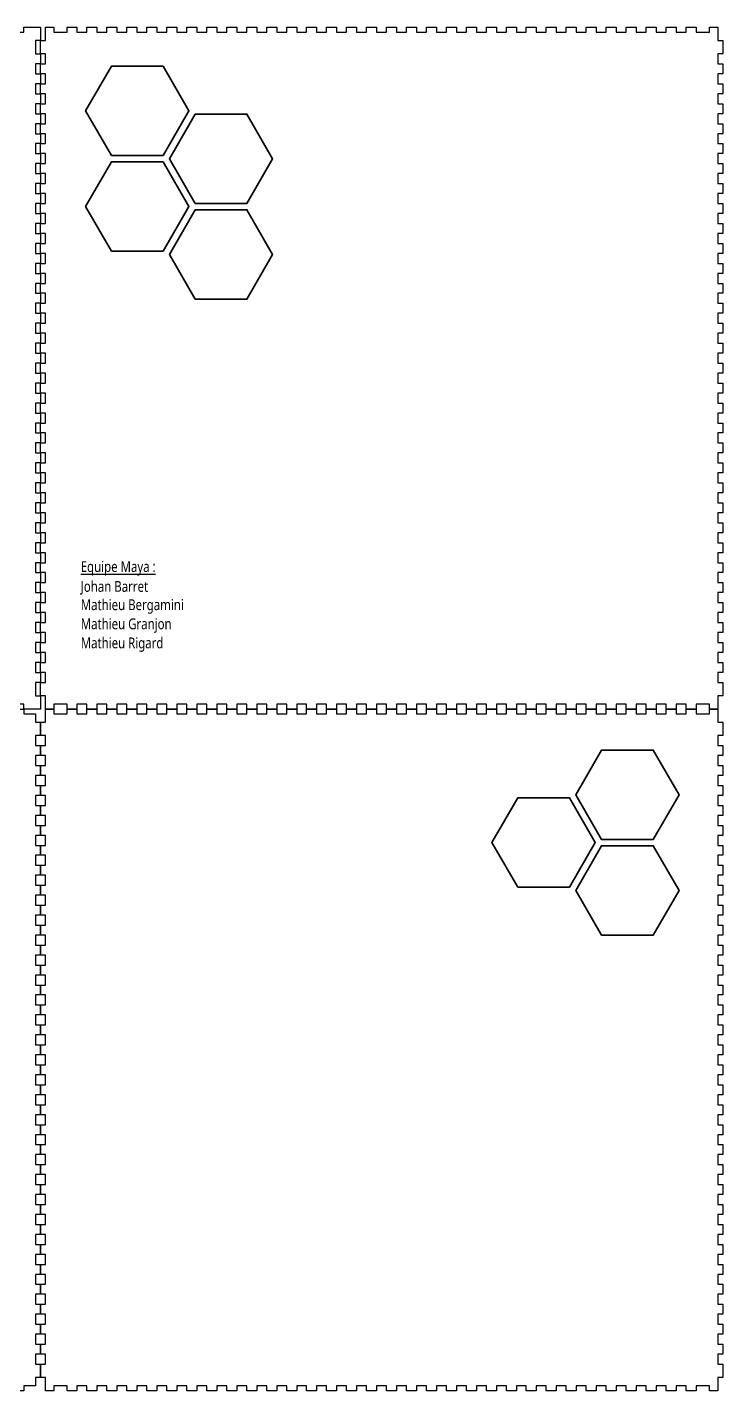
# Model space of a CAD drawing. Header units: inches. Extents: x -215 to 815, y -290 to 530.
# Drawn here: x 397 to 815, y -290 to 530 of the extents above; entities that cross this region are included whole.
import ezdxf

# ---------------------------------------------------------------- set-up
doc = ezdxf.new("R2010")
doc.units = ezdxf.units.IN
doc.header["$MEASUREMENT"] = 0
doc.layers.add('Calque 1', color=7, linetype='Continuous')

# ---------------------------------------------------------------- blocks, each defined once
blk = doc.blocks.new('block 3')
at = {"layer": 'Calque 1', "color": 7, "lineweight": 30, "true_color": 0xffffff}
blk.add_lwpolyline([(95.04, 530.12), (105.04, 530.12), (105.04, 527.12), (115.04, 527.12), (115.04, 530.12), (121.04, 530.12), (121.04, 527.12), (127.04, 527.12), (127.04, 530.12), (133.04, 530.12), (133.04, 527.12), (139.04, 527.12), (139.04, 530.12), (145.04, 530.12), (145.04, 527.12), (151.04, 527.12), (151.04, 530.12), (157.04, 530.12), (157.04, 527.12), (163.04, 527.12), (163.04, 530.12), (169.04, 530.12), (169.04, 527.12), (175.04, 527.12), (175.04, 530.12), (181.04, 530.12), (181.04, 527.12), (187.04, 527.12), (187.04, 530.12), (193.04, 530.12), (193.04, 527.12), (199.04, 527.12), (199.04, 530.12), (205.04, 530.12), (205.04, 527.12), (211.04, 527.12), (211.04, 530.12), (217.04, 530.12), (217.04, 527.12), (223.04, 527.12), (223.04, 530.12), (229.04, 530.12), (229.04, 527.12), (235.04, 527.12), (235.04, 530.12), (241.04, 530.12), (241.04, 527.12), (247.04, 527.12), (247.04, 530.12), (253.04, 530.12), (253.04, 527.12), (259.04, 527.12), (259.04, 530.12), (265.04, 530.12), (265.04, 527.12), (271.04, 527.12), (271.04, 530.12), (277.04, 530.12), (277.04, 527.12), (283.04, 527.12), (283.04, 530.12), (289.04, 530.12), (289.04, 527.12), (295.04, 527.12), (295.04, 530.12), (301.04, 530.12), (301.04, 527.12), (307.04, 527.12), (307.04, 530.12), (313.04, 530.12), (313.04, 527.12), (319.04, 527.12), (319.04, 530.12), (325.04, 530.12), (325.04, 527.12), (331.04, 527.12), (331.04, 530.12), (337.04, 530.12), (337.04, 527.12), (343.04, 527.12), (343.04, 530.12), (349.04, 530.12), (349.04, 527.12), (355.04, 527.12), (355.04, 530.12), (361.04, 530.12), (361.04, 527.12), (367.04, 527.12), (367.04, 530.12), (373.04, 530.12), (373.04, 527.12), (379.04, 527.12), (379.04, 530.12), (385.04, 530.12), (385.04, 527.12), (395.04, 527.12), (395.04, 530.12), (405.04, 530.12), (405.04, 522.12), (402.04, 522.12), (402.04, 514.12), (405.04, 514.12), (405.04, 508.12), (402.04, 508.12), (402.04, 502.12), (405.04, 502.12), (405.04, 496.12), (402.04, 496.12), (402.04, 490.12), (405.04, 490.12), (405.04, 484.12), (402.04, 484.12), (402.04, 478.12), (405.04, 478.12), (405.04, 472.12), (402.04, 472.12), (402.04, 466.12), (405.04, 466.12), (405.04, 460.12), (402.04, 460.12), (402.04, 454.12), (405.04, 454.12), (405.04, 448.12), (402.04, 448.12), (402.04, 442.12), (405.04, 442.12), (405.04, 436.12), (402.04, 436.12), (402.04, 430.12), (405.04, 430.12), (405.04, 424.12), (402.04, 424.12), (402.04, 418.12), (405.04, 418.12), (405.04, 412.12), (402.04, 412.12), (402.04, 406.12), (405.04, 406.12), (405.04, 400.12), (402.04, 400.12), (402.04, 394.12), (405.04, 394.12), (405.04, 388.12), (402.04, 388.12), (402.04, 382.12), (405.04, 382.12), (405.04, 376.12), (402.04, 376.12), (402.04, 370.12), (405.04, 370.12), (405.04, 364.12), (402.04, 364.12), (402.04, 358.12), (405.04, 358.12), (405.04, 352.12), (402.04, 352.12), (402.04, 346.12), (405.04, 346.12), (405.04, 340.12), (402.04, 340.12), (402.04, 334.12), (405.04, 334.12), (405.04, 328.12), (402.04, 328.12), (402.04, 322.12), (405.04, 322.12), (405.04, 316.12), (402.04, 316.12), (402.04, 310.12), (405.04, 310.12), (405.04, 304.12), (402.04, 304.12), (402.04, 298.12), (405.04, 298.12), (405.04, 292.12), (402.04, 292.12), (402.04, 286.12), (405.04, 286.12), (405.04, 280.12), (402.04, 280.12), (402.04, 274.12), (405.04, 274.12), (405.04, 268.12), (402.04, 268.12), (402.04, 262.12), (405.04, 262.12), (405.04, 256.12), (402.04, 256.12), (402.04, 250.12), (405.04, 250.12), (405.04, 244.12), (402.04, 244.12), (402.04, 238.12), (405.04, 238.12), (405.04, 232.12), (402.04, 232.12), (402.04, 226.12), (405.04, 226.12), (405.04, 220.12), (402.04, 220.12), (402.04, 214.12), (405.04, 214.12), (405.04, 208.12), (402.04, 208.12), (402.04, 202.12), (405.04, 202.12), (405.04, 196.12), (402.04, 196.12), (402.04, 190.12), (405.04, 190.12), (405.04, 184.12), (402.04, 184.12), (402.04, 178.12), (405.04, 178.12), (405.04, 172.12), (402.04, 172.12), (402.04, 166.12), (405.04, 166.12), (405.04, 160.12), (402.04, 160.12), (402.04, 154.12), (405.04, 154.12), (405.04, 148.12), (402.04, 148.12), (402.04, 142.12), (405.04, 142.12), (405.04, 136.12), (402.04, 136.12), (402.04, 128.12), (405.04, 128.12), (405.04, 120.12), (395.04, 120.12), (395.04, 123.12), (385.04, 123.12), (385.04, 120.12), (379.04, 120.12), (379.04, 123.12), (373.04, 123.12), (373.04, 120.12), (367.04, 120.12), (367.04, 123.12), (361.04, 123.12), (361.04, 120.12), (355.04, 120.12), (355.04, 123.12), (349.04, 123.12), (349.04, 120.12), (343.04, 120.12), (343.04, 123.12), (337.04, 123.12), (337.04, 120.12), (331.04, 120.12), (331.04, 123.12), (325.04, 123.12), (325.04, 120.12), (319.04, 120.12), (319.04, 123.12), (313.04, 123.12), (313.04, 120.12), (307.04, 120.12), (307.04, 123.12), (301.04, 123.12), (301.04, 120.12), (295.04, 120.12), (295.04, 123.12), (289.04, 123.12), (289.04, 120.12), (283.04, 120.12), (283.04, 123.12), (277.04, 123.12), (277.04, 120.12), (271.04, 120.12), (271.04, 123.12), (265.04, 123.12), (265.04, 120.12), (259.04, 120.12), (259.04, 123.12), (253.04, 123.12), (253.04, 120.12), (247.04, 120.12), (247.04, 123.12), (241.04, 123.12), (241.04, 120.12), (235.04, 120.12), (235.04, 123.12), (229.04, 123.12), (229.04, 120.12), (223.04, 120.12), (223.04, 123.12), (217.04, 123.12), (217.04, 120.12), (211.04, 120.12), (211.04, 123.12), (205.04, 123.12), (205.04, 120.12), (199.04, 120.12), (199.04, 123.12), (193.04, 123.12), (193.04, 120.12), (187.04, 120.12), (187.04, 123.12), (181.04, 123.12), (181.04, 120.12), (175.04, 120.12), (175.04, 123.12), (169.04, 123.12), (169.04, 120.12), (163.04, 120.12), (163.04, 123.12), (157.04, 123.12), (157.04, 120.12), (151.04, 120.12), (151.04, 123.12), (145.04, 123.12), (145.04, 120.12), (139.04, 120.12), (139.04, 123.12), (133.04, 123.12), (133.04, 120.12), (127.04, 120.12), (127.04, 123.12), (121.04, 123.12), (121.04, 120.12), (115.04, 120.12), (115.04, 123.12), (105.04, 123.12), (105.04, 120.12), (95.04, 120.12), (95.04, 128.12), (98.04, 128.12), (98.04, 136.12), (95.04, 136.12), (95.04, 142.12), (98.04, 142.12), (98.04, 148.12), (95.04, 148.12), (95.04, 154.12), (98.04, 154.12), (98.04, 160.12), (95.04, 160.12), (95.04, 166.12), (98.04, 166.12), (98.04, 172.12), (95.04, 172.12), (95.04, 178.12), (98.04, 178.12), (98.04, 184.12), (95.04, 184.12), (95.04, 190.12), (98.04, 190.12), (98.04, 196.12), (95.04, 196.12), (95.04, 202.12), (98.04, 202.12), (98.04, 208.12), (95.04, 208.12), (95.04, 214.12), (98.04, 214.12), (98.04, 220.12), (95.04, 220.12), (95.04, 226.12), (98.04, 226.12), (98.04, 232.12), (95.04, 232.12), (95.04, 238.12), (98.04, 238.12), (98.04, 244.12), (95.04, 244.12), (95.04, 250.12), (98.04, 250.12), (98.04, 256.12), (95.04, 256.12), (95.04, 262.12), (98.04, 262.12), (98.04, 268.12), (95.04, 268.12), (95.04, 274.12), (98.04, 274.12), (98.04, 280.12), (95.04, 280.12), (95.04, 286.12), (98.04, 286.12), (98.04, 292.12), (95.04, 292.12), (95.04, 298.12), (98.04, 298.12), (98.04, 304.12), (95.04, 304.12), (95.04, 310.12), (98.04, 310.12), (98.04, 316.12), (95.04, 316.12), (95.04, 322.12), (98.04, 322.12), (98.04, 328.12), (95.04, 328.12), (95.04, 334.12), (98.04, 334.12), (98.04, 340.12), (95.04, 340.12), (95.04, 346.12), (98.04, 346.12), (98.04, 352.12), (95.04, 352.12), (95.04, 358.12), (98.04, 358.12), (98.04, 364.12), (95.04, 364.12), (95.04, 370.12), (98.04, 370.12), (98.04, 376.12), (95.04, 376.12), (95.04, 382.12), (98.04, 382.12), (98.04, 388.12), (95.04, 388.12), (95.04, 394.12), (98.04, 394.12), (98.04, 400.12), (95.04, 400.12), (95.04, 406.12), (98.04, 406.12), (98.04, 412.12), (95.04, 412.12), (95.04, 418.12), (98.04, 418.12), (98.04, 424.12), (95.04, 424.12), (95.04, 430.12), (98.04, 430.12), (98.04, 436.12), (95.04, 436.12), (95.04, 442.12), (98.04, 442.12), (98.04, 448.12), (95.04, 448.12), (95.04, 454.12), (98.04, 454.12), (98.04, 460.12), (95.04, 460.12), (95.04, 466.12), (98.04, 466.12), (98.04, 472.12), (95.04, 472.12), (95.04, 478.12), (98.04, 478.12), (98.04, 484.12), (95.04, 484.12), (95.04, 490.12), (98.04, 490.12), (98.04, 496.12), (95.04, 496.12), (95.04, 502.12), (98.04, 502.12), (98.04, 508.12), (95.04, 508.12), (95.04, 514.12), (98.04, 514.12), (98.04, 522.12), (95.04, 522.12), (95.04, 530.12)], dxfattribs=at)
blk = doc.blocks.new('block 4')
at = {"layer": 'Calque 1', "color": 7, "lineweight": 30, "true_color": 0xffffff}
blk.add_lwpolyline([(408.04, 530.12), (413.04, 530.12), (413.04, 527.12), (421.04, 527.12), (421.04, 530.12), (427.04, 530.12), (427.04, 527.12), (433.04, 527.12), (433.04, 530.12), (439.04, 530.12), (439.04, 527.12), (445.04, 527.12), (445.04, 530.12), (451.04, 530.12), (451.04, 527.12), (457.04, 527.12), (457.04, 530.12), (463.04, 530.12), (463.04, 527.12), (469.04, 527.12), (469.04, 530.12), (475.04, 530.12), (475.04, 527.12), (481.04, 527.12), (481.04, 530.12), (487.04, 530.12), (487.04, 527.12), (493.04, 527.12), (493.04, 530.12), (499.04, 530.12), (499.04, 527.12), (505.04, 527.12), (505.04, 530.12), (511.04, 530.12), (511.04, 527.12), (517.04, 527.12), (517.04, 530.12), (523.04, 530.12), (523.04, 527.12), (529.04, 527.12), (529.04, 530.12), (535.04, 530.12), (535.04, 527.12), (541.04, 527.12), (541.04, 530.12), (547.04, 530.12), (547.04, 527.12), (553.04, 527.12), (553.04, 530.12), (559.04, 530.12), (559.04, 527.12), (565.04, 527.12), (565.04, 530.12), (571.04, 530.12), (571.04, 527.12), (577.04, 527.12), (577.04, 530.12), (583.04, 530.12), (583.04, 527.12), (589.04, 527.12), (589.04, 530.12), (595.04, 530.12), (595.04, 527.12), (601.04, 527.12), (601.04, 530.12), (607.04, 530.12), (607.04, 527.12), (613.04, 527.12), (613.04, 530.12), (619.04, 530.12), (619.04, 527.12), (625.04, 527.12), (625.04, 530.12), (631.04, 530.12), (631.04, 527.12), (637.04, 527.12), (637.04, 530.12), (643.04, 530.12), (643.04, 527.12), (649.04, 527.12), (649.04, 530.12), (655.04, 530.12), (655.04, 527.12), (661.04, 527.12), (661.04, 530.12), (667.04, 530.12), (667.04, 527.12), (673.04, 527.12), (673.04, 530.12), (679.04, 530.12), (679.04, 527.12), (685.04, 527.12), (685.04, 530.12), (691.04, 530.12), (691.04, 527.12), (697.04, 527.12), (697.04, 530.12), (703.04, 530.12), (703.04, 527.12), (709.04, 527.12), (709.04, 530.12), (715.04, 530.12), (715.04, 527.12), (721.04, 527.12), (721.04, 530.12), (727.04, 530.12), (727.04, 527.12), (733.04, 527.12), (733.04, 530.12), (739.04, 530.12), (739.04, 527.12), (745.04, 527.12), (745.04, 530.12), (751.04, 530.12), (751.04, 527.12), (757.04, 527.12), (757.04, 530.12), (763.04, 530.12), (763.04, 527.12), (769.04, 527.12), (769.04, 530.12), (775.04, 530.12), (775.04, 527.12), (781.04, 527.12), (781.04, 530.12), (787.04, 530.12), (787.04, 527.12), (793.04, 527.12), (793.04, 530.12), (799.04, 530.12), (799.04, 527.12), (807.04, 527.12), (807.04, 530.12), (812.04, 530.12), (812.04, 522.12), (815.04, 522.12), (815.04, 514.12), (812.04, 514.12), (812.04, 508.12), (815.04, 508.12), (815.04, 502.12), (812.04, 502.12), (812.04, 496.12), (815.04, 496.12), (815.04, 490.12), (812.04, 490.12), (812.04, 484.12), (815.04, 484.12), (815.04, 478.12), (812.04, 478.12), (812.04, 472.12), (815.04, 472.12), (815.04, 466.12), (812.04, 466.12), (812.04, 460.12), (815.04, 460.12), (815.04, 454.12), (812.04, 454.12), (812.04, 448.12), (815.04, 448.12), (815.04, 442.12), (812.04, 442.12), (812.04, 436.12), (815.04, 436.12), (815.04, 430.12), (812.04, 430.12), (812.04, 424.12), (815.04, 424.12), (815.04, 418.12), (812.04, 418.12), (812.04, 412.12), (815.04, 412.12), (815.04, 406.12), (812.04, 406.12), (812.04, 400.12), (815.04, 400.12), (815.04, 394.12), (812.04, 394.12), (812.04, 388.12), (815.04, 388.12), (815.04, 382.12), (812.04, 382.12), (812.04, 376.12), (815.04, 376.12), (815.04, 370.12), (812.04, 370.12), (812.04, 364.12), (815.04, 364.12), (815.04, 358.12), (812.04, 358.12), (812.04, 352.12), (815.04, 352.12), (815.04, 346.12), (812.04, 346.12), (812.04, 340.12), (815.04, 340.12), (815.04, 334.12), (812.04, 334.12), (812.04, 328.12), (815.04, 328.12), (815.04, 322.12), (812.04, 322.12), (812.04, 316.12), (815.04, 316.12), (815.04, 310.12), (812.04, 310.12), (812.04, 304.12), (815.04, 304.12), (815.04, 298.12), (812.04, 298.12), (812.04, 292.12), (815.04, 292.12), (815.04, 286.12), (812.04, 286.12), (812.04, 280.12), (815.04, 280.12), (815.04, 274.12), (812.04, 274.12), (812.04, 268.12), (815.04, 268.12), (815.04, 262.12), (812.04, 262.12), (812.04, 256.12), (815.04, 256.12), (815.04, 250.12), (812.04, 250.12), (812.04, 244.12), (815.04, 244.12), (815.04, 238.12), (812.04, 238.12), (812.04, 232.12), (815.04, 232.12), (815.04, 226.12), (812.04, 226.12), (812.04, 220.12), (815.04, 220.12), (815.04, 214.12), (812.04, 214.12), (812.04, 208.12), (815.04, 208.12), (815.04, 202.12), (812.04, 202.12), (812.04, 196.12), (815.04, 196.12), (815.04, 190.12), (812.04, 190.12), (812.04, 184.12), (815.04, 184.12), (815.04, 178.12), (812.04, 178.12), (812.04, 172.12), (815.04, 172.12), (815.04, 166.12), (812.04, 166.12), (812.04, 160.12), (815.04, 160.12), (815.04, 154.12), (812.04, 154.12), (812.04, 148.12), (815.04, 148.12), (815.04, 142.12), (812.04, 142.12), (812.04, 136.12), (815.04, 136.12), (815.04, 128.12), (812.04, 128.12), (812.04, 120.12), (807.04, 120.12), (807.04, 123.12), (799.04, 123.12), (799.04, 120.12), (793.04, 120.12), (793.04, 123.12), (787.04, 123.12), (787.04, 120.12), (781.04, 120.12), (781.04, 123.12), (775.04, 123.12), (775.04, 120.12), (769.04, 120.12), (769.04, 123.12), (763.04, 123.12), (763.04, 120.12), (757.04, 120.12), (757.04, 123.12), (751.04, 123.12), (751.04, 120.12), (745.04, 120.12), (745.04, 123.12), (739.04, 123.12), (739.04, 120.12), (733.04, 120.12), (733.04, 123.12), (727.04, 123.12), (727.04, 120.12), (721.04, 120.12), (721.04, 123.12), (715.04, 123.12), (715.04, 120.12), (709.04, 120.12), (709.04, 123.12), (703.04, 123.12), (703.04, 120.12), (697.04, 120.12), (697.04, 123.12), (691.04, 123.12), (691.04, 120.12), (685.04, 120.12), (685.04, 123.12), (679.04, 123.12), (679.04, 120.12), (673.04, 120.12), (673.04, 123.12), (667.04, 123.12), (667.04, 120.12), (661.04, 120.12), (661.04, 123.12), (655.04, 123.12), (655.04, 120.12), (649.04, 120.12), (649.04, 123.12), (643.04, 123.12), (643.04, 120.12), (637.04, 120.12), (637.04, 123.12), (631.04, 123.12), (631.04, 120.12), (625.04, 120.12), (625.04, 123.12), (619.04, 123.12), (619.04, 120.12), (613.04, 120.12), (613.04, 123.12), (607.04, 123.12), (607.04, 120.12), (601.04, 120.12), (601.04, 123.12), (595.04, 123.12), (595.04, 120.12), (589.04, 120.12), (589.04, 123.12), (583.04, 123.12), (583.04, 120.12), (577.04, 120.12), (577.04, 123.12), (571.04, 123.12), (571.04, 120.12), (565.04, 120.12), (565.04, 123.12), (559.04, 123.12), (559.04, 120.12), (553.04, 120.12), (553.04, 123.12), (547.04, 123.12), (547.04, 120.12), (541.04, 120.12), (541.04, 123.12), (535.04, 123.12), (535.04, 120.12), (529.04, 120.12), (529.04, 123.12), (523.04, 123.12), (523.04, 120.12), (517.04, 120.12), (517.04, 123.12), (511.04, 123.12), (511.04, 120.12), (505.04, 120.12), (505.04, 123.12), (499.04, 123.12), (499.04, 120.12), (493.04, 120.12), (493.04, 123.12), (487.04, 123.12), (487.04, 120.12), (481.04, 120.12), (481.04, 123.12), (475.04, 123.12), (475.04, 120.12), (469.04, 120.12), (469.04, 123.12), (463.04, 123.12), (463.04, 120.12), (457.04, 120.12), (457.04, 123.12), (451.04, 123.12), (451.04, 120.12), (445.04, 120.12), (445.04, 123.12), (439.04, 123.12), (439.04, 120.12), (433.04, 120.12), (433.04, 123.12), (427.04, 123.12), (427.04, 120.12), (421.04, 120.12), (421.04, 123.12), (413.04, 123.12), (413.04, 120.12), (408.04, 120.12), (408.04, 128.12), (405.04, 128.12), (405.04, 136.12), (408.04, 136.12), (408.04, 142.12), (405.04, 142.12), (405.04, 148.12), (408.04, 148.12), (408.04, 154.12), (405.04, 154.12), (405.04, 160.12), (408.04, 160.12), (408.04, 166.12), (405.04, 166.12), (405.04, 172.12), (408.04, 172.12), (408.04, 178.12), (405.04, 178.12), (405.04, 184.12), (408.04, 184.12), (408.04, 190.12), (405.04, 190.12), (405.04, 196.12), (408.04, 196.12), (408.04, 202.12), (405.04, 202.12), (405.04, 208.12), (408.04, 208.12), (408.04, 214.12), (405.04, 214.12), (405.04, 220.12), (408.04, 220.12), (408.04, 226.12), (405.04, 226.12), (405.04, 232.12), (408.04, 232.12), (408.04, 238.12), (405.04, 238.12), (405.04, 244.12), (408.04, 244.12), (408.04, 250.12), (405.04, 250.12), (405.04, 256.12), (408.04, 256.12), (408.04, 262.12), (405.04, 262.12), (405.04, 268.12), (408.04, 268.12), (408.04, 274.12), (405.04, 274.12), (405.04, 280.12), (408.04, 280.12), (408.04, 286.12), (405.04, 286.12), (405.04, 292.12), (408.04, 292.12), (408.04, 298.12), (405.04, 298.12), (405.04, 304.12), (408.04, 304.12), (408.04, 310.12), (405.04, 310.12), (405.04, 316.12), (408.04, 316.12), (408.04, 322.12), (405.04, 322.12), (405.04, 328.12), (408.04, 328.12), (408.04, 334.12), (405.04, 334.12), (405.04, 340.12), (408.04, 340.12), (408.04, 346.12), (405.04, 346.12), (405.04, 352.12), (408.04, 352.12), (408.04, 358.12), (405.04, 358.12), (405.04, 364.12), (408.04, 364.12), (408.04, 370.12), (405.04, 370.12), (405.04, 376.12), (408.04, 376.12), (408.04, 382.12), (405.04, 382.12), (405.04, 388.12), (408.04, 388.12), (408.04, 394.12), (405.04, 394.12), (405.04, 400.12), (408.04, 400.12), (408.04, 406.12), (405.04, 406.12), (405.04, 412.12), (408.04, 412.12), (408.04, 418.12), (405.04, 418.12), (405.04, 424.12), (408.04, 424.12), (408.04, 430.12), (405.04, 430.12), (405.04, 436.12), (408.04, 436.12), (408.04, 442.12), (405.04, 442.12), (405.04, 448.12), (408.04, 448.12), (408.04, 454.12), (405.04, 454.12), (405.04, 460.12), (408.04, 460.12), (408.04, 466.12), (405.04, 466.12), (405.04, 472.12), (408.04, 472.12), (408.04, 478.12), (405.04, 478.12), (405.04, 484.12), (408.04, 484.12), (408.04, 490.12), (405.04, 490.12), (405.04, 496.12), (408.04, 496.12), (408.04, 502.12), (405.04, 502.12), (405.04, 508.12), (408.04, 508.12), (408.04, 514.12), (405.04, 514.12), (405.04, 522.12), (408.04, 522.12), (408.04, 530.12)], dxfattribs=at)
blk = doc.blocks.new('block 5')
at = {"layer": 'Calque 1', "color": 7, "lineweight": 30, "true_color": 0xffffff}
blk.add_lwpolyline([(408.04, 120.12), (413.04, 120.12), (413.04, 117.12), (421.04, 117.12), (421.04, 120.12), (427.04, 120.12), (427.04, 117.12), (433.04, 117.12), (433.04, 120.12), (439.04, 120.12), (439.04, 117.12), (445.04, 117.12), (445.04, 120.12), (451.04, 120.12), (451.04, 117.12), (457.04, 117.12), (457.04, 120.12), (463.04, 120.12), (463.04, 117.12), (469.04, 117.12), (469.04, 120.12), (475.04, 120.12), (475.04, 117.12), (481.04, 117.12), (481.04, 120.12), (487.04, 120.12), (487.04, 117.12), (493.04, 117.12), (493.04, 120.12), (499.04, 120.12), (499.04, 117.12), (505.04, 117.12), (505.04, 120.12), (511.04, 120.12), (511.04, 117.12), (517.04, 117.12), (517.04, 120.12), (523.04, 120.12), (523.04, 117.12), (529.04, 117.12), (529.04, 120.12), (535.04, 120.12), (535.04, 117.12), (541.04, 117.12), (541.04, 120.12), (547.04, 120.12), (547.04, 117.12), (553.04, 117.12), (553.04, 120.12), (559.04, 120.12), (559.04, 117.12), (565.04, 117.12), (565.04, 120.12), (571.04, 120.12), (571.04, 117.12), (577.04, 117.12), (577.04, 120.12), (583.04, 120.12), (583.04, 117.12), (589.04, 117.12), (589.04, 120.12), (595.04, 120.12), (595.04, 117.12), (601.04, 117.12), (601.04, 120.12), (607.04, 120.12), (607.04, 117.12), (613.04, 117.12), (613.04, 120.12), (619.04, 120.12), (619.04, 117.12), (625.04, 117.12), (625.04, 120.12), (631.04, 120.12), (631.04, 117.12), (637.04, 117.12), (637.04, 120.12), (643.04, 120.12), (643.04, 117.12), (649.04, 117.12), (649.04, 120.12), (655.04, 120.12), (655.04, 117.12), (661.04, 117.12), (661.04, 120.12), (667.04, 120.12), (667.04, 117.12), (673.04, 117.12), (673.04, 120.12), (679.04, 120.12), (679.04, 117.12), (685.04, 117.12), (685.04, 120.12), (691.04, 120.12), (691.04, 117.12), (697.04, 117.12), (697.04, 120.12), (703.04, 120.12), (703.04, 117.12), (709.04, 117.12), (709.04, 120.12), (715.04, 120.12), (715.04, 117.12), (721.04, 117.12), (721.04, 120.12), (727.04, 120.12), (727.04, 117.12), (733.04, 117.12), (733.04, 120.12), (739.04, 120.12), (739.04, 117.12), (745.04, 117.12), (745.04, 120.12), (751.04, 120.12), (751.04, 117.12), (757.04, 117.12), (757.04, 120.12), (763.04, 120.12), (763.04, 117.12), (769.04, 117.12), (769.04, 120.12), (775.04, 120.12), (775.04, 117.12), (781.04, 117.12), (781.04, 120.12), (787.04, 120.12), (787.04, 117.12), (793.04, 117.12), (793.04, 120.12), (799.04, 120.12), (799.04, 117.12), (807.04, 117.12), (807.04, 120.12), (812.04, 120.12), (812.04, 112.12), (815.04, 112.12), (815.04, 104.12), (812.04, 104.12), (812.04, 98.12), (815.04, 98.12), (815.04, 92.12), (812.04, 92.12), (812.04, 86.12), (815.04, 86.12), (815.04, 80.12), (812.04, 80.12), (812.04, 74.12), (815.04, 74.12), (815.04, 68.12), (812.04, 68.12), (812.04, 62.12), (815.04, 62.12), (815.04, 56.12), (812.04, 56.12), (812.04, 50.12), (815.04, 50.12), (815.04, 44.12), (812.04, 44.12), (812.04, 38.12), (815.04, 38.12), (815.04, 32.12), (812.04, 32.12), (812.04, 26.12), (815.04, 26.12), (815.04, 20.12), (812.04, 20.12), (812.04, 14.12), (815.04, 14.12), (815.04, 8.12), (812.04, 8.12), (812.04, 2.12), (815.04, 2.12), (815.04, -3.88), (812.04, -3.88), (812.04, -9.88), (815.04, -9.88), (815.04, -15.88), (812.04, -15.88), (812.04, -21.88), (815.04, -21.88), (815.04, -27.88), (812.04, -27.88), (812.04, -33.88), (815.04, -33.88), (815.04, -39.88), (812.04, -39.88), (812.04, -45.88), (815.04, -45.88), (815.04, -51.88), (812.04, -51.88), (812.04, -57.88), (815.04, -57.88), (815.04, -63.88), (812.04, -63.88), (812.04, -69.88), (815.04, -69.88), (815.04, -75.88), (812.04, -75.88), (812.04, -81.88), (815.04, -81.88), (815.04, -87.88), (812.04, -87.88), (812.04, -93.88), (815.04, -93.88), (815.04, -99.88), (812.04, -99.88), (812.04, -105.88), (815.04, -105.88), (815.04, -111.88), (812.04, -111.88), (812.04, -117.88), (815.04, -117.88), (815.04, -123.88), (812.04, -123.88), (812.04, -129.88), (815.04, -129.88), (815.04, -135.88), (812.04, -135.88), (812.04, -141.88), (815.04, -141.88), (815.04, -147.88), (812.04, -147.88), (812.04, -153.88), (815.04, -153.88), (815.04, -159.88), (812.04, -159.88), (812.04, -165.88), (815.04, -165.88), (815.04, -171.88), (812.04, -171.88), (812.04, -177.88), (815.04, -177.88), (815.04, -183.88), (812.04, -183.88), (812.04, -189.88), (815.04, -189.88), (815.04, -195.88), (812.04, -195.88), (812.04, -201.88), (815.04, -201.88), (815.04, -207.88), (812.04, -207.88), (812.04, -213.88), (815.04, -213.88), (815.04, -219.88), (812.04, -219.88), (812.04, -225.88), (815.04, -225.88), (815.04, -231.88), (812.04, -231.88), (812.04, -237.88), (815.04, -237.88), (815.04, -243.88), (812.04, -243.88), (812.04, -249.88), (815.04, -249.88), (815.04, -255.88), (812.04, -255.88), (812.04, -261.88), (815.04, -261.88), (815.04, -267.88), (812.04, -267.88), (812.04, -273.88), (815.04, -273.88), (815.04, -281.88), (812.04, -281.88), (812.04, -289.88), (807.04, -289.88), (807.04, -286.88), (799.04, -286.88), (799.04, -289.88), (793.04, -289.88), (793.04, -286.88), (787.04, -286.88), (787.04, -289.88), (781.04, -289.88), (781.04, -286.88), (775.04, -286.88), (775.04, -289.88), (769.04, -289.88), (769.04, -286.88), (763.04, -286.88), (763.04, -289.88), (757.04, -289.88), (757.04, -286.88), (751.04, -286.88), (751.04, -289.88), (745.04, -289.88), (745.04, -286.88), (739.04, -286.88), (739.04, -289.88), (733.04, -289.88), (733.04, -286.88), (727.04, -286.88), (727.04, -289.88), (721.04, -289.88), (721.04, -286.88), (715.04, -286.88), (715.04, -289.88), (709.04, -289.88), (709.04, -286.88), (703.04, -286.88), (703.04, -289.88), (697.04, -289.88), (697.04, -286.88), (691.04, -286.88), (691.04, -289.88), (685.04, -289.88), (685.04, -286.88), (679.04, -286.88), (679.04, -289.88), (673.04, -289.88), (673.04, -286.88), (667.04, -286.88), (667.04, -289.88), (661.04, -289.88), (661.04, -286.88), (655.04, -286.88), (655.04, -289.88), (649.04, -289.88), (649.04, -286.88), (643.04, -286.88), (643.04, -289.88), (637.04, -289.88), (637.04, -286.88), (631.04, -286.88), (631.04, -289.88), (625.04, -289.88), (625.04, -286.88), (619.04, -286.88), (619.04, -289.88), (613.04, -289.88), (613.04, -286.88), (607.04, -286.88), (607.04, -289.88), (601.04, -289.88), (601.04, -286.88), (595.04, -286.88), (595.04, -289.88), (589.04, -289.88), (589.04, -286.88), (583.04, -286.88), (583.04, -289.88), (577.04, -289.88), (577.04, -286.88), (571.04, -286.88), (571.04, -289.88), (565.04, -289.88), (565.04, -286.88), (559.04, -286.88), (559.04, -289.88), (553.04, -289.88), (553.04, -286.88), (547.04, -286.88), (547.04, -289.88), (541.04, -289.88), (541.04, -286.88), (535.04, -286.88), (535.04, -289.88), (529.04, -289.88), (529.04, -286.88), (523.04, -286.88), (523.04, -289.88), (517.04, -289.88), (517.04, -286.88), (511.04, -286.88), (511.04, -289.88), (505.04, -289.88), (505.04, -286.88), (499.04, -286.88), (499.04, -289.88), (493.04, -289.88), (493.04, -286.88), (487.04, -286.88), (487.04, -289.88), (481.04, -289.88), (481.04, -286.88), (475.04, -286.88), (475.04, -289.88), (469.04, -289.88), (469.04, -286.88), (463.04, -286.88), (463.04, -289.88), (457.04, -289.88), (457.04, -286.88), (451.04, -286.88), (451.04, -289.88), (445.04, -289.88), (445.04, -286.88), (439.04, -286.88), (439.04, -289.88), (433.04, -289.88), (433.04, -286.88), (427.04, -286.88), (427.04, -289.88), (421.04, -289.88), (421.04, -286.88), (413.04, -286.88), (413.04, -289.88), (408.04, -289.88), (408.04, -281.88), (405.04, -281.88), (405.04, -273.88), (408.04, -273.88), (408.04, -267.88), (405.04, -267.88), (405.04, -261.88), (408.04, -261.88), (408.04, -255.88), (405.04, -255.88), (405.04, -249.88), (408.04, -249.88), (408.04, -243.88), (405.04, -243.88), (405.04, -237.88), (408.04, -237.88), (408.04, -231.88), (405.04, -231.88), (405.04, -225.88), (408.04, -225.88), (408.04, -219.88), (405.04, -219.88), (405.04, -213.88), (408.04, -213.88), (408.04, -207.88), (405.04, -207.88), (405.04, -201.88), (408.04, -201.88), (408.04, -195.88), (405.04, -195.88), (405.04, -189.88), (408.04, -189.88), (408.04, -183.88), (405.04, -183.88), (405.04, -177.88), (408.04, -177.88), (408.04, -171.88), (405.04, -171.88), (405.04, -165.88), (408.04, -165.88), (408.04, -159.88), (405.04, -159.88), (405.04, -153.88), (408.04, -153.88), (408.04, -147.88), (405.04, -147.88), (405.04, -141.88), (408.04, -141.88), (408.04, -135.88), (405.04, -135.88), (405.04, -129.88), (408.04, -129.88), (408.04, -123.88), (405.04, -123.88), (405.04, -117.88), (408.04, -117.88), (408.04, -111.88), (405.04, -111.88), (405.04, -105.88), (408.04, -105.88), (408.04, -99.88), (405.04, -99.88), (405.04, -93.88), (408.04, -93.88), (408.04, -87.88), (405.04, -87.88), (405.04, -81.88), (408.04, -81.88), (408.04, -75.88), (405.04, -75.88), (405.04, -69.88), (408.04, -69.88), (408.04, -63.88), (405.04, -63.88), (405.04, -57.88), (408.04, -57.88), (408.04, -51.88), (405.04, -51.88), (405.04, -45.88), (408.04, -45.88), (408.04, -39.88), (405.04, -39.88), (405.04, -33.88), (408.04, -33.88), (408.04, -27.88), (405.04, -27.88), (405.04, -21.88), (408.04, -21.88), (408.04, -15.88), (405.04, -15.88), (405.04, -9.88), (408.04, -9.88), (408.04, -3.88), (405.04, -3.88), (405.04, 2.12), (408.04, 2.12), (408.04, 8.12), (405.04, 8.12), (405.04, 14.12), (408.04, 14.12), (408.04, 20.12), (405.04, 20.12), (405.04, 26.12), (408.04, 26.12), (408.04, 32.12), (405.04, 32.12), (405.04, 38.12), (408.04, 38.12), (408.04, 44.12), (405.04, 44.12), (405.04, 50.12), (408.04, 50.12), (408.04, 56.12), (405.04, 56.12), (405.04, 62.12), (408.04, 62.12), (408.04, 68.12), (405.04, 68.12), (405.04, 74.12), (408.04, 74.12), (408.04, 80.12), (405.04, 80.12), (405.04, 86.12), (408.04, 86.12), (408.04, 92.12), (405.04, 92.12), (405.04, 98.12), (408.04, 98.12), (408.04, 104.12), (405.04, 104.12), (405.04, 112.12), (408.04, 112.12), (408.04, 120.12)], dxfattribs=at)
blk = doc.blocks.new('block 7')
at = {"layer": 'Calque 1', "color": 7, "lineweight": 30, "true_color": 0xffffff}
blk.add_lwpolyline([(98.04, 117.12), (105.04, 117.12), (105.04, 120.12), (115.04, 120.12), (115.04, 117.12), (121.04, 117.12), (121.04, 120.12), (127.04, 120.12), (127.04, 117.12), (133.04, 117.12), (133.04, 120.12), (139.04, 120.12), (139.04, 117.12), (145.04, 117.12), (145.04, 120.12), (151.04, 120.12), (151.04, 117.12), (157.04, 117.12), (157.04, 120.12), (163.04, 120.12), (163.04, 117.12), (169.04, 117.12), (169.04, 120.12), (175.04, 120.12), (175.04, 117.12), (181.04, 117.12), (181.04, 120.12), (187.04, 120.12), (187.04, 117.12), (193.04, 117.12), (193.04, 120.12), (199.04, 120.12), (199.04, 117.12), (205.04, 117.12), (205.04, 120.12), (211.04, 120.12), (211.04, 117.12), (217.04, 117.12), (217.04, 120.12), (223.04, 120.12), (223.04, 117.12), (229.04, 117.12), (229.04, 120.12), (235.04, 120.12), (235.04, 117.12), (241.04, 117.12), (241.04, 120.12), (247.04, 120.12), (247.04, 117.12), (253.04, 117.12), (253.04, 120.12), (259.04, 120.12), (259.04, 117.12), (265.04, 117.12), (265.04, 120.12), (271.04, 120.12), (271.04, 117.12), (277.04, 117.12), (277.04, 120.12), (283.04, 120.12), (283.04, 117.12), (289.04, 117.12), (289.04, 120.12), (295.04, 120.12), (295.04, 117.12), (301.04, 117.12), (301.04, 120.12), (307.04, 120.12), (307.04, 117.12), (313.04, 117.12), (313.04, 120.12), (319.04, 120.12), (319.04, 117.12), (325.04, 117.12), (325.04, 120.12), (331.04, 120.12), (331.04, 117.12), (337.04, 117.12), (337.04, 120.12), (343.04, 120.12), (343.04, 117.12), (349.04, 117.12), (349.04, 120.12), (355.04, 120.12), (355.04, 117.12), (361.04, 117.12), (361.04, 120.12), (367.04, 120.12), (367.04, 117.12), (373.04, 117.12), (373.04, 120.12), (379.04, 120.12), (379.04, 117.12), (385.04, 117.12), (385.04, 120.12), (395.04, 120.12), (395.04, 117.12), (402.04, 117.12), (402.04, 112.12), (405.04, 112.12), (405.04, 104.12), (402.04, 104.12), (402.04, 98.12), (405.04, 98.12), (405.04, 92.12), (402.04, 92.12), (402.04, 86.12), (405.04, 86.12), (405.04, 80.12), (402.04, 80.12), (402.04, 74.12), (405.04, 74.12), (405.04, 68.12), (402.04, 68.12), (402.04, 62.12), (405.04, 62.12), (405.04, 56.12), (402.04, 56.12), (402.04, 50.12), (405.04, 50.12), (405.04, 44.12), (402.04, 44.12), (402.04, 38.12), (405.04, 38.12), (405.04, 32.12), (402.04, 32.12), (402.04, 26.12), (405.04, 26.12), (405.04, 20.12), (402.04, 20.12), (402.04, 14.12), (405.04, 14.12), (405.04, 8.12), (402.04, 8.12), (402.04, 2.12), (405.04, 2.12), (405.04, -3.88), (402.04, -3.88), (402.04, -9.88), (405.04, -9.88), (405.04, -15.88), (402.04, -15.88), (402.04, -21.88), (405.04, -21.88), (405.04, -27.88), (402.04, -27.88), (402.04, -33.88), (405.04, -33.88), (405.04, -39.88), (402.04, -39.88), (402.04, -45.88), (405.04, -45.88), (405.04, -51.88), (402.04, -51.88), (402.04, -57.88), (405.04, -57.88), (405.04, -63.88), (402.04, -63.88), (402.04, -69.88), (405.04, -69.88), (405.04, -75.88), (402.04, -75.88), (402.04, -81.88), (405.04, -81.88), (405.04, -87.88), (402.04, -87.88), (402.04, -93.88), (405.04, -93.88), (405.04, -99.88), (402.04, -99.88), (402.04, -105.88), (405.04, -105.88), (405.04, -111.88), (402.04, -111.88), (402.04, -117.88), (405.04, -117.88), (405.04, -123.88), (402.04, -123.88), (402.04, -129.88), (405.04, -129.88), (405.04, -135.88), (402.04, -135.88), (402.04, -141.88), (405.04, -141.88), (405.04, -147.88), (402.04, -147.88), (402.04, -153.88), (405.04, -153.88), (405.04, -159.88), (402.04, -159.88), (402.04, -165.88), (405.04, -165.88), (405.04, -171.88), (402.04, -171.88), (402.04, -177.88), (405.04, -177.88), (405.04, -183.88), (402.04, -183.88), (402.04, -189.88), (405.04, -189.88), (405.04, -195.88), (402.04, -195.88), (402.04, -201.88), (405.04, -201.88), (405.04, -207.88), (402.04, -207.88), (402.04, -213.88), (405.04, -213.88), (405.04, -219.88), (402.04, -219.88), (402.04, -225.88), (405.04, -225.88), (405.04, -231.88), (402.04, -231.88), (402.04, -237.88), (405.04, -237.88), (405.04, -243.88), (402.04, -243.88), (402.04, -249.88), (405.04, -249.88), (405.04, -255.88), (402.04, -255.88), (402.04, -261.88), (405.04, -261.88), (405.04, -267.88), (402.04, -267.88), (402.04, -273.88), (405.04, -273.88), (405.04, -281.88), (402.04, -281.88), (402.04, -286.88), (395.04, -286.88), (395.04, -289.88), (385.04, -289.88), (385.04, -286.88), (379.04, -286.88), (379.04, -289.88), (373.04, -289.88), (373.04, -286.88), (367.04, -286.88), (367.04, -289.88), (361.04, -289.88), (361.04, -286.88), (355.04, -286.88), (355.04, -289.88), (349.04, -289.88), (349.04, -286.88), (343.04, -286.88), (343.04, -289.88), (337.04, -289.88), (337.04, -286.88), (331.04, -286.88), (331.04, -289.88), (325.04, -289.88), (325.04, -286.88), (319.04, -286.88), (319.04, -289.88), (313.04, -289.88), (313.04, -286.88), (307.04, -286.88), (307.04, -289.88), (301.04, -289.88), (301.04, -286.88), (295.04, -286.88), (295.04, -289.88), (289.04, -289.88), (289.04, -286.88), (283.04, -286.88), (283.04, -289.88), (277.04, -289.88), (277.04, -286.88), (271.04, -286.88), (271.04, -289.88), (265.04, -289.88), (265.04, -286.88), (259.04, -286.88), (259.04, -289.88), (253.04, -289.88), (253.04, -286.88), (247.04, -286.88), (247.04, -289.88), (241.04, -289.88), (241.04, -286.88), (235.04, -286.88), (235.04, -289.88), (229.04, -289.88), (229.04, -286.88), (223.04, -286.88), (223.04, -289.88), (217.04, -289.88), (217.04, -286.88), (211.04, -286.88), (211.04, -289.88), (205.04, -289.88), (205.04, -286.88), (199.04, -286.88), (199.04, -289.88), (193.04, -289.88), (193.04, -286.88), (187.04, -286.88), (187.04, -289.88), (181.04, -289.88), (181.04, -286.88), (175.04, -286.88), (175.04, -289.88), (169.04, -289.88), (169.04, -286.88), (163.04, -286.88), (163.04, -289.88), (157.04, -289.88), (157.04, -286.88), (151.04, -286.88), (151.04, -289.88), (145.04, -289.88), (145.04, -286.88), (139.04, -286.88), (139.04, -289.88), (133.04, -289.88), (133.04, -286.88), (127.04, -286.88), (127.04, -289.88), (121.04, -289.88), (121.04, -286.88), (115.04, -286.88), (115.04, -289.88), (105.04, -289.88), (105.04, -286.88), (98.04, -286.88), (98.04, -281.88), (95.04, -281.88), (95.04, -273.88), (98.04, -273.88), (98.04, -267.88), (95.04, -267.88), (95.04, -261.88), (98.04, -261.88), (98.04, -255.88), (95.04, -255.88), (95.04, -249.88), (98.04, -249.88), (98.04, -243.88), (95.04, -243.88), (95.04, -237.88), (98.04, -237.88), (98.04, -231.88), (95.04, -231.88), (95.04, -225.88), (98.04, -225.88), (98.04, -219.88), (95.04, -219.88), (95.04, -213.88), (98.04, -213.88), (98.04, -207.88), (95.04, -207.88), (95.04, -201.88), (98.04, -201.88), (98.04, -195.88), (95.04, -195.88), (95.04, -189.88), (98.04, -189.88), (98.04, -183.88), (95.04, -183.88), (95.04, -177.88), (98.04, -177.88), (98.04, -171.88), (95.04, -171.88), (95.04, -165.88), (98.04, -165.88), (98.04, -159.88), (95.04, -159.88), (95.04, -153.88), (98.04, -153.88), (98.04, -147.88), (95.04, -147.88), (95.04, -141.88), (98.04, -141.88), (98.04, -135.88), (95.04, -135.88), (95.04, -129.88), (98.04, -129.88), (98.04, -123.88), (95.04, -123.88), (95.04, -117.88), (98.04, -117.88), (98.04, -111.88), (95.04, -111.88), (95.04, -105.88), (98.04, -105.88), (98.04, -99.88), (95.04, -99.88), (95.04, -93.88), (98.04, -93.88), (98.04, -87.88), (95.04, -87.88), (95.04, -81.88), (98.04, -81.88), (98.04, -75.88), (95.04, -75.88), (95.04, -69.88), (98.04, -69.88), (98.04, -63.88), (95.04, -63.88), (95.04, -57.88), (98.04, -57.88), (98.04, -51.88), (95.04, -51.88), (95.04, -45.88), (98.04, -45.88), (98.04, -39.88), (95.04, -39.88), (95.04, -33.88), (98.04, -33.88), (98.04, -27.88), (95.04, -27.88), (95.04, -21.88), (98.04, -21.88), (98.04, -15.88), (95.04, -15.88), (95.04, -9.88), (98.04, -9.88), (98.04, -3.88), (95.04, -3.88), (95.04, 2.12), (98.04, 2.12), (98.04, 8.12), (95.04, 8.12), (95.04, 14.12), (98.04, 14.12), (98.04, 20.12), (95.04, 20.12), (95.04, 26.12), (98.04, 26.12), (98.04, 32.12), (95.04, 32.12), (95.04, 38.12), (98.04, 38.12), (98.04, 44.12), (95.04, 44.12), (95.04, 50.12), (98.04, 50.12), (98.04, 56.12), (95.04, 56.12), (95.04, 62.12), (98.04, 62.12), (98.04, 68.12), (95.04, 68.12), (95.04, 74.12), (98.04, 74.12), (98.04, 80.12), (95.04, 80.12), (95.04, 86.12), (98.04, 86.12), (98.04, 92.12), (95.04, 92.12), (95.04, 98.12), (98.04, 98.12), (98.04, 104.12), (95.04, 104.12), (95.04, 112.12), (98.04, 112.12), (98.04, 117.12)], dxfattribs=at)

msp = doc.modelspace()

# ---------------------------------------------------------------- linework, layer by layer
at = {"layer": 'Calque 1', "color": 7, "lineweight": 35, "true_color": 0xffffff}
for points in [[(447.75, 452.96), (432.24, 479.82), (447.75, 506.69), (478.77, 506.69), (494.28, 479.82), (478.77, 452.96), (447.75, 452.96)], [(498.09, 424.2), (482.58, 451.07), (498.09, 477.93), (529.1, 477.93), (544.61, 451.07), (529.1, 424.2), (498.09, 424.2)], [(447.75, 395.44), (432.24, 422.31), (447.75, 449.17), (478.77, 449.17), (494.28, 422.31), (478.77, 395.44), (447.75, 395.44)], [(498.09, 366.69), (482.58, 393.55), (498.09, 420.41), (529.1, 420.41), (544.61, 393.55), (529.1, 366.69), (498.09, 366.69)], [(742.26, 41.69), (726.74, 68.55), (742.26, 95.42), (773.27, 95.42), (788.78, 68.55), (773.27, 41.69), (742.26, 41.69)], [(691.92, 12.93), (676.41, 39.79), (691.92, 66.66), (722.94, 66.66), (738.45, 39.79), (722.94, 12.93), (691.92, 12.93)], [(742.26, -15.83), (726.74, 11.03), (742.26, 37.9), (773.27, 37.9), (788.78, 11.03), (773.27, -15.83), (742.26, -15.83)]]:
    msp.add_lwpolyline(points, dxfattribs=at)

# ---------------------------------------------------------------- block references
at = {"layer": 'Calque 1'}
for name in ['block 3', 'block 4', 'block 7', 'block 5']:
    msp.add_blockref(name, (0, 0), dxfattribs=at)

# ---------------------------------------------------------------- texts
at = {"layer": 'Calque 1', "color": 7, "true_color": 0xffffff, "char_height": 6.5014, "attachment_point": 7}
for s, insert in [('\\fSegoe Print|b0|i0|c0|p34;\\W0.8111;\\LEquipe Maya :\\l', (429.29, 200.33)), ('\\fSegoe Print|b0|i0|c0|p34;\\W0.8111;Johan Barret', (429.29, 188.86)), ('\\fSegoe Print|b0|i0|c0|p34;\\W0.8111;Mathieu Bergamini', (429.29, 177.39)), ('\\fSegoe Print|b0|i0|c0|p34;\\W0.8111;Mathieu Granjon', (429.29, 165.91)), ('\\fSegoe Print|b0|i0|c0|p34;\\W0.8111;Mathieu Rigard', (429.29, 154.44))]:
    msp.add_mtext(s, dxfattribs=dict(at, insert=insert))

doc.saveas('drawing.dxf')
